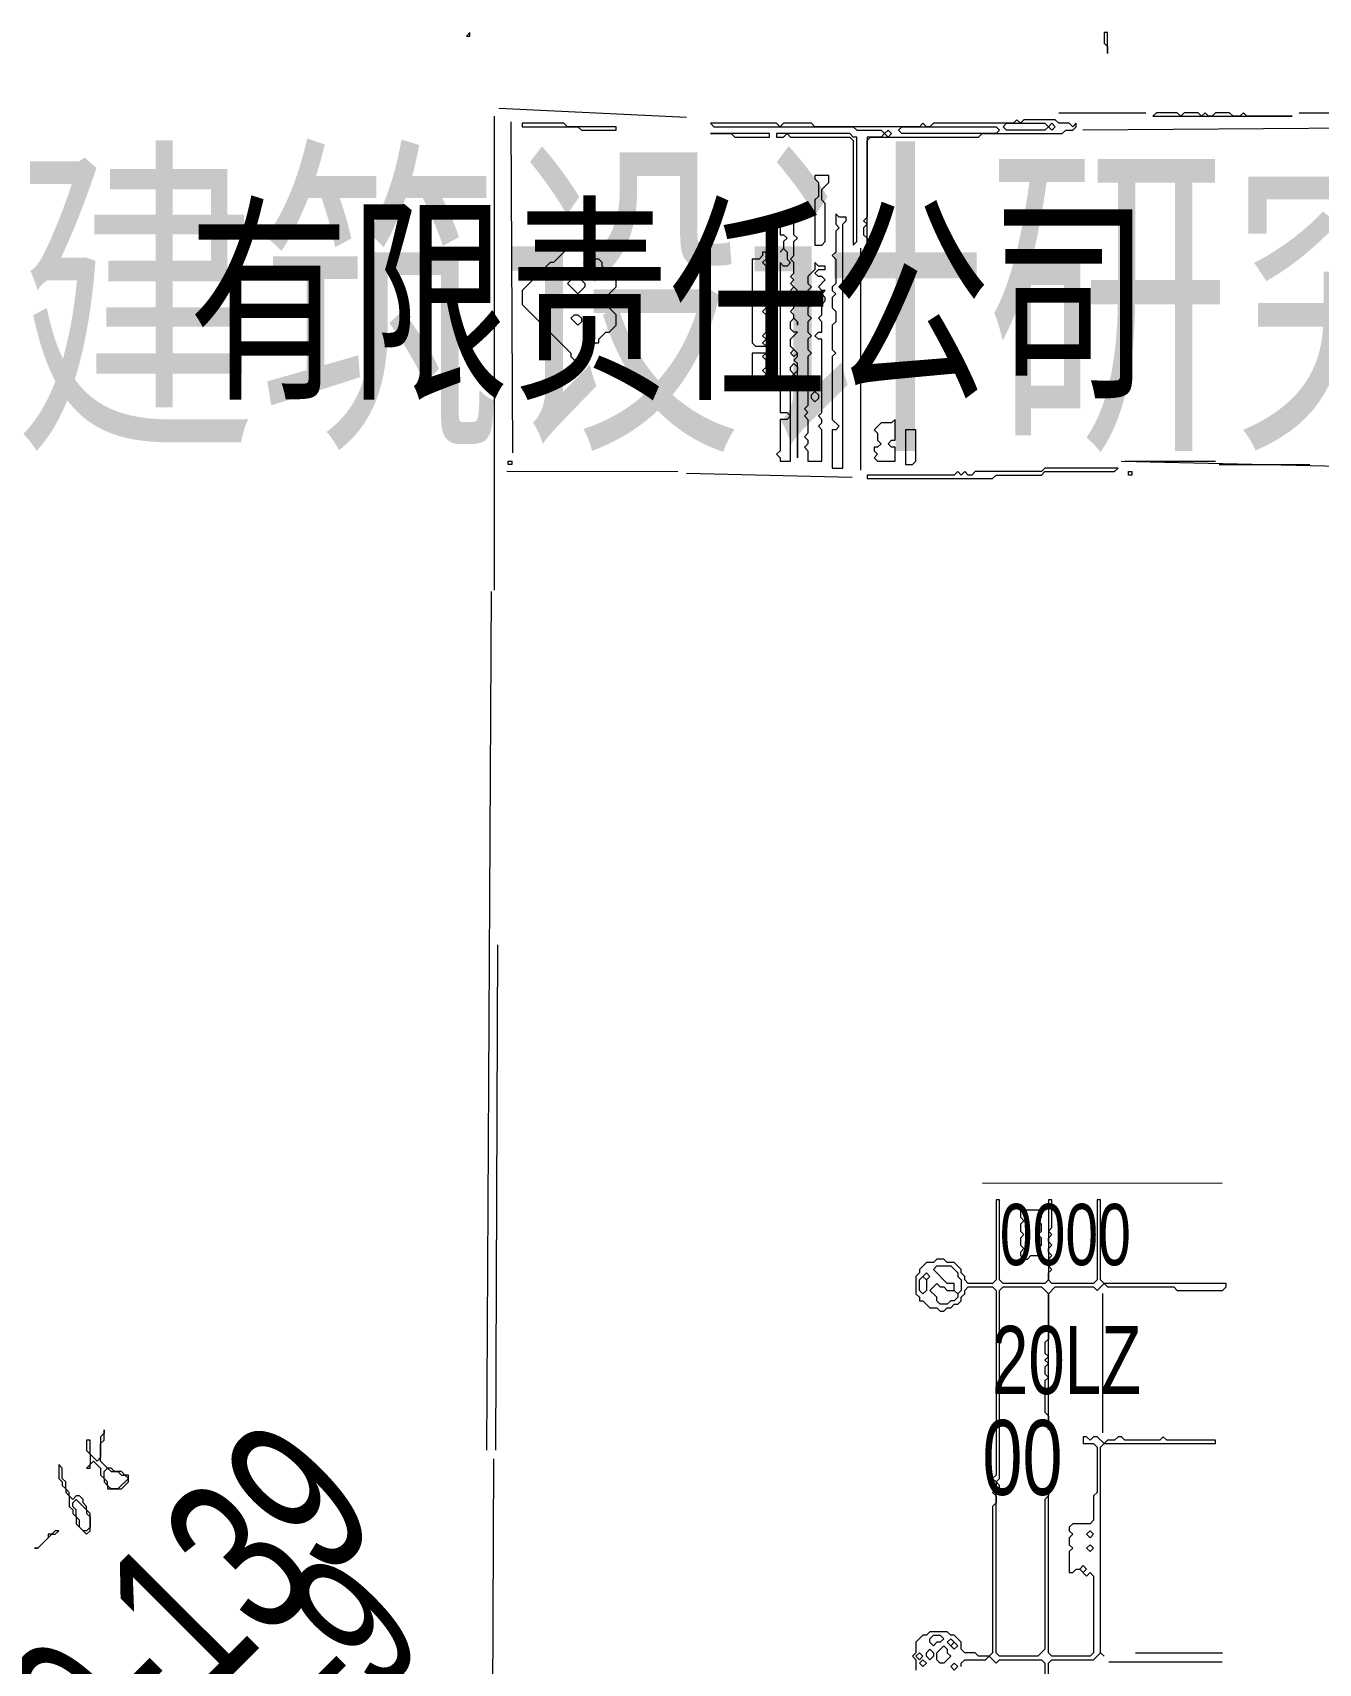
# Model space of a CAD drawing. Extents: x -542 to 1972, y 10 to 1392.
# Drawn here: x 380.5 to 749.5, y 923.9 to 1392 of the extents above; entities that cross this region are included whole.
import ezdxf

# ---------------------------------------------------------------- set-up
doc = ezdxf.new("R2010")
doc.units = 0
for name, color, linetype, lineweight in [('OCR_TEXT', 6, 'Continuous', 0), ('TRACE_CURVE', 6, 'Continuous', 0), ('TRACE_STRAIGHT', 5, 'Continuous', 0), ('TRACE_TEXT_SYMBOL', 6, 'Continuous', 0)]:
    doc.layers.add(name, color=color, linetype=linetype, lineweight=lineweight)
doc.styles.add('wqy-unicode', font='wqy-unicode.lff')

msp = doc.modelspace()

# ---------------------------------------------------------------- linework, layer by layer
at = {"layer": 'TRACE_CURVE', "color": 6}
for points in [[(598, 1340), (597, 1339), (595, 1339), (595, 1334), (596, 1334), (597, 1333), (596, 1332), (596, 1330), (595, 1329), (596, 1330), (597, 1329), (597, 1327), (598, 1326), (597, 1325), (596, 1325), (595, 1326), (595, 1283), (597, 1283), (598, 1282), (597, 1281), (595, 1281), (595, 1272), (594, 1271), (595, 1270), (595, 1269), (598, 1269), (598, 1293), (599, 1294), (600, 1293), (600, 1270), (600, 1297), (599, 1298), (600, 1299), (600, 1300), (598, 1302), (598, 1304), (600, 1306), (599, 1306), (598, 1307), (598, 1309), (599, 1310), (600, 1309), (600, 1308), (600, 1309), (599, 1310), (599, 1311), (598, 1312), (599, 1313), (599, 1314), (598, 1315), (599, 1316), (599, 1317), (600, 1318), (598, 1320), (599, 1321), (598, 1322), (599, 1323), (599, 1326), (598, 1327), (599, 1328), (599, 1332), (600, 1333), (599, 1334), (599, 1340)], [(611, 1340), (611, 1337), (612, 1336), (611, 1335), (611, 1329), (610, 1328), (611, 1327), (611, 1320), (610, 1319), (610, 1318), (611, 1317), (610, 1316), (610, 1313), (611, 1312), (611, 1309), (610, 1308), (610, 1301), (611, 1300), (610, 1299), (610, 1281), (612, 1279), (611, 1278), (610, 1278), (610, 1267), (613, 1267), (613, 1337), (614, 1338), (614, 1339), (612, 1339)], [(598, 1318), (599, 1319), (600, 1318), (599, 1317)], [(598, 1300), (599, 1301), (600, 1300), (599, 1299)], [(598, 1296), (599, 1297), (600, 1296), (600, 1295), (599, 1294), (598, 1295)], [(635, 1034), (636, 1035), (637, 1034), (637, 1031), (636, 1030), (635, 1031)], [(636, 1035), (637, 1036), (638, 1035), (637, 1034)], [(639, 1037), (640, 1038), (644, 1038), (646, 1036), (646, 1035), (647, 1034), (647, 1031), (646, 1030), (645, 1031), (645, 1033), (643, 1033)], [(640, 1033), (641, 1032), (642, 1032), (643, 1031), (645, 1031), (646, 1030), (646, 1029), (645, 1028), (644, 1028), (643, 1027), (641, 1027), (640, 1028), (640, 1029), (638, 1031)], [(683, 961), (684, 962), (685, 961), (684, 960)], [(683, 957), (684, 958), (685, 957), (684, 956)], [(681, 951), (682, 952), (683, 951), (682, 950)], [(638, 931), (639, 932), (641, 932), (642, 931), (641, 930), (640, 930), (639, 929), (638, 930)], [(634, 926), (635, 927), (636, 926), (635, 925)], [(637, 927), (638, 928), (639, 927), (639, 926), (638, 925), (637, 926)], [(642, 929), (643, 928), (643, 927), (644, 926), (642, 924), (641, 924), (640, 925), (640, 927)], [(643, 930), (644, 931), (645, 930), (644, 929)], [(644, 929), (645, 930), (646, 929), (645, 928)], [(635, 924), (636, 925), (637, 924), (636, 923)], [(644, 923), (645, 924), (646, 923), (645, 922)]]:
    msp.add_lwpolyline(points, close=True, dxfattribs=at)
for points in [[(657, 1057), (657, 1034), (656, 1033), (649, 1033), (648, 1034), (648, 1035), (647, 1036), (647, 1037), (645, 1039), (643, 1039), (642, 1040), (640, 1040), (639, 1039), (637, 1039), (635, 1037), (635, 1036), (634, 1035), (634, 1030), (635, 1029), (635, 1028), (636, 1028), (638, 1026), (640, 1026), (641, 1025), (642, 1025), (643, 1026), (644, 1026), (645, 1027), (646, 1027), (647, 1028), (647, 1029), (648, 1030), (648, 1031), (649, 1032), (656, 1032), (657, 1031), (657, 978), (656, 977), (657, 976), (657, 974), (656, 973), (657, 972), (657, 970), (656, 969), (656, 927), (655, 926), (652, 926), (651, 927), (648, 927), (647, 928), (647, 930), (645, 932), (644, 932), (643, 933), (638, 933), (637, 932), (636, 932), (634, 930), (634, 927), (633, 926), (634, 925), (634, 922)], [(672, 1006), (671, 1005), (671, 996), (672, 995), (672, 991), (672, 1030), (674, 1032), (685, 1032), (686, 1031), (688, 1033), (689, 1032), (708, 1032), (709, 1031), (722, 1031), (723, 1032), (723, 1033), (688, 1033), (687, 1034), (687, 1057), (686, 1057), (686, 1034), (685, 1033), (673, 1033), (672, 1034), (672, 1036), (673, 1037), (672, 1038), (672, 1040), (673, 1041), (672, 1042), (672, 1043), (673, 1044), (672, 1045), (672, 1046), (673, 1047), (672, 1048), (673, 1049), (673, 1057), (672, 1057), (672, 1034), (671, 1033), (659, 1033), (658, 1034), (658, 1057), (657, 1057)], [(705, 989), (704, 988), (694, 988), (693, 989), (692, 989), (691, 988), (689, 988), (688, 987), (686, 989), (685, 989), (684, 988), (683, 989), (682, 989), (682, 987), (685, 987), (686, 986), (686, 973), (685, 972), (685, 965), (684, 964), (679, 964), (678, 963), (678, 962), (679, 961), (678, 960), (678, 958), (679, 957), (678, 956), (678, 950), (679, 950), (680, 951), (681, 951), (683, 949), (684, 950), (685, 949), (685, 927), (684, 926), (673, 926), (672, 927), (672, 974), (672, 972), (671, 971), (671, 928), (669, 926), (658, 926), (657, 927), (657, 973), (658, 974), (658, 975), (657, 976), (658, 977), (658, 1031), (659, 1032), (670, 1032), (672, 1030), (672, 1017), (671, 1016), (671, 1013), (672, 1012), (671, 1011), (672, 1010), (671, 1009), (671, 1007), (672, 1006)], [(672, 836), (672, 924), (673, 925), (685, 925), (687, 927), (688, 926), (687, 927), (687, 986), (688, 987), (720, 987), (720, 988), (706, 988), (705, 989)], [(647, 923), (647, 924), (648, 925), (654, 925), (655, 926), (657, 924), (658, 925), (670, 925), (671, 924), (671, 893)]]:
    msp.add_lwpolyline(points, dxfattribs=at)
at = {"layer": 'TRACE_STRAIGHT', "color": 5}
for p, q in [((513, 1368), (513, 1232)), ((514.33, 1370.36), (568.13, 1367.72)), ((675, 1369), (700, 1369)), ((744, 1369), (788, 1369)), ((517.74, 1366.38), (518.18, 1271.37)), ((681.89, 1364.09), (781.89, 1364.89)), ((618.12, 1330.12), (618.14, 1266.37)), ((692.91, 1269.03), (839.35, 1265.5)), ((694, 1269), (720, 1269)), ((516.61, 1266.13), (565.63, 1266.06)), ((568.13, 1265.54), (615.67, 1264.43)), ((721, 1268), (747, 1268)), ((510.9, 985.12), (512.23, 1231.63)), ((513.48, 985.12), (514, 1130.13)), ((653.12, 1061.88), (721.87, 1061.77)), ((687.65, 990.12), (687.65, 1030.13)), ((512.58, 902.36), (512.82, 982.63)), ((697, 927), (722, 927)), ((689.37, 924.35), (721.88, 924.34))]:
    msp.add_line(p, q, dxfattribs=at)
at = {"layer": 'TRACE_TEXT_SYMBOL', "color": 6}
for points in [[(506, 1392), (505, 1391), (506, 1391)], [(688, 1392), (688, 1389), (689, 1388), (689, 1386), (689, 1392)], [(663, 1367), (662, 1366), (639, 1366), (638, 1365), (637, 1365), (636, 1366), (635, 1365), (605, 1365), (604, 1366), (596, 1366), (595, 1365), (594, 1366), (575, 1366), (576, 1365), (616, 1365), (617, 1364), (624, 1364), (625, 1363), (624, 1362), (620, 1362), (620, 1339), (619, 1338), (620, 1337), (619, 1336), (619, 1334), (620, 1333), (620, 1331), (620, 1361), (621, 1362), (652, 1362), (653, 1363), (676, 1363), (677, 1364), (679, 1364), (680, 1365), (680, 1366), (679, 1365), (678, 1366), (675, 1366), (674, 1367), (665, 1367), (664, 1366)], [(703, 1369), (702, 1368), (742, 1368), (729, 1368), (728, 1369), (727, 1368), (725, 1368), (724, 1369), (720, 1369), (719, 1368), (718, 1368), (717, 1369), (716, 1368), (715, 1369), (711, 1369), (710, 1368), (709, 1369)], [(521, 1366), (521, 1365), (537, 1365), (538, 1364), (548, 1364), (548, 1365), (534, 1365), (533, 1366)], [(575, 1363), (581, 1363), (582, 1362), (592, 1362), (592, 1363)], [(594, 1363), (594, 1362), (596, 1362), (597, 1363), (598, 1362), (615, 1362), (616, 1361), (616, 1331), (617, 1332), (617, 1362), (616, 1362), (615, 1363)], [(625, 1363), (626, 1364), (627, 1363), (626, 1362)], [(629, 1364), (630, 1365), (657, 1365), (658, 1364), (657, 1363), (630, 1363)], [(659, 1365), (660, 1366), (671, 1366), (672, 1365), (671, 1364), (660, 1364)], [(672, 1365), (673, 1366), (674, 1365), (673, 1364)], [(605, 1351), (605, 1350), (606, 1349), (606, 1345), (605, 1344), (605, 1331), (607, 1331), (608, 1332), (608, 1343), (607, 1344), (607, 1347), (609, 1349), (609, 1351)], [(536, 1332), (530, 1326), (529, 1326), (521, 1318), (521, 1314), (535, 1300), (535, 1299), (536, 1298), (537, 1298), (542, 1303), (543, 1303), (543, 1304), (545, 1306), (546, 1306), (548, 1308), (548, 1311), (544, 1315), (548, 1319), (548, 1321), (544, 1325), (544, 1326), (543, 1327), (542, 1327), (541, 1328), (541, 1329), (538, 1332)], [(590, 1329), (590, 1328), (589, 1327), (587, 1327), (587, 1303), (588, 1302), (591, 1302), (590, 1303), (591, 1304), (590, 1305), (591, 1306), (591, 1311), (590, 1312), (591, 1313), (591, 1325), (590, 1326), (591, 1327), (591, 1329)], [(605, 1326), (605, 1324), (603, 1322), (603, 1320), (604, 1319), (603, 1318), (603, 1315), (604, 1314), (603, 1313), (603, 1311), (604, 1310), (603, 1309), (603, 1306), (604, 1305), (603, 1304), (603, 1301), (604, 1300), (603, 1299), (603, 1285), (602, 1284), (603, 1283), (602, 1282), (603, 1281), (603, 1277), (602, 1276), (603, 1275), (603, 1274), (602, 1273), (603, 1272), (603, 1269), (607, 1269), (607, 1278), (606, 1279), (607, 1280), (607, 1281), (606, 1282), (607, 1283), (607, 1304), (606, 1304), (605, 1305), (606, 1306), (607, 1306), (607, 1309), (606, 1310), (607, 1311), (607, 1314), (608, 1315), (608, 1316), (607, 1317), (608, 1318), (607, 1318), (606, 1319), (608, 1321), (607, 1322), (606, 1322), (605, 1323), (606, 1324), (608, 1324), (608, 1325), (606, 1325)], [(536, 1322), (537, 1322), (539, 1320), (539, 1319), (537, 1317), (534, 1320)], [(535, 1310), (536, 1311), (537, 1311), (538, 1310), (538, 1309), (537, 1308)], [(587, 1300), (587, 1293), (590, 1293), (591, 1294), (590, 1295), (591, 1296), (591, 1298), (590, 1299), (591, 1300)], [(604, 1291), (605, 1292), (606, 1291), (605, 1290)], [(604, 1288), (605, 1289), (606, 1288), (606, 1287), (605, 1286), (604, 1287)], [(628, 1281), (627, 1280), (624, 1280), (622, 1278), (623, 1277), (623, 1275), (624, 1274), (623, 1273), (622, 1273), (622, 1272), (623, 1271), (622, 1270), (623, 1269), (628, 1269), (628, 1273), (627, 1273), (626, 1274), (627, 1275), (628, 1275)], [(631, 1278), (631, 1268), (633, 1268), (634, 1269), (634, 1278)], [(517, 1269), (518, 1269), (518, 1268), (517, 1268)], [(671, 1267), (670, 1266), (651, 1266), (650, 1265), (649, 1265), (648, 1266), (647, 1265), (646, 1266), (645, 1265), (620, 1265), (620, 1264), (656, 1264), (657, 1265), (670, 1265), (671, 1266), (691, 1266), (692, 1267)], [(695, 1266), (696, 1266), (696, 1265), (695, 1265)], [(664, 1054), (664, 1052), (665, 1051), (664, 1050), (664, 1048), (665, 1047), (664, 1046), (664, 1044), (665, 1043), (664, 1042), (664, 1041), (665, 1040), (666, 1040), (667, 1041), (670, 1041), (670, 1042), (669, 1043), (670, 1044), (670, 1046), (669, 1047), (670, 1048), (670, 1050), (669, 1051), (670, 1052), (670, 1054)], [(401, 991), (401, 990), (400, 989), (400, 983), (399, 982), (397, 984), (397, 988), (396, 988), (396, 985), (397, 984), (397, 981), (396, 980), (397, 980), (397, 981), (398, 982), (400, 980), (400, 978), (401, 977), (401, 976), (402, 975), (402, 974), (406, 974), (408, 976), (408, 978), (407, 978), (406, 979), (404, 979), (403, 980), (402, 980), (400, 982), (400, 987), (401, 988)], [(388, 981), (388, 977), (389, 976), (389, 975), (390, 974), (390, 973), (391, 972), (391, 969), (392, 968), (392, 967), (393, 966), (393, 964), (396, 961), (397, 962), (397, 967), (396, 968), (396, 969), (395, 970), (395, 971), (394, 972), (393, 972), (392, 971), (391, 972), (391, 973), (390, 974), (390, 976), (389, 977), (389, 980)], [(401, 979), (402, 980), (403, 979), (405, 979), (406, 978), (407, 978), (408, 977), (405, 974), (403, 974), (402, 975), (402, 976), (401, 977)], [(392, 970), (393, 971), (396, 968), (396, 967), (397, 966), (397, 963), (396, 962), (395, 962), (394, 963), (394, 965), (393, 966), (393, 968), (392, 969)], [(387, 962), (386, 961), (385, 961), (385, 960), (382, 957), (381, 957), (382, 957), (386, 961), (387, 961), (388, 962)]]:
    msp.add_lwpolyline(points, close=True, dxfattribs=at)

# ---------------------------------------------------------------- texts
at = {"layer": 'OCR_TEXT', "color": 6, "style": 'wqy-unicode', "width": 0.72}
for s, height, p in [('无锡市建筑设计研究院', 71.032, (165.96, 1279.71)), ('有限责任公司', 46.834, (425.29, 1291.66)), ('0000', 17.57, (658.07, 1038.23)), ('20LZ', 19.523, (655.8, 1001.26)), ('00', 21.475, (653.08, 972.29))]:
    msp.add_text(s, height=height, dxfattribs=at).set_placement(p)
for s, height, p in [('129-139', 45.605, (367.62, 850.48)), ('911—9', 40.077, (406.67, 841.43))]:
    msp.add_text(s, height=height, rotation=45, dxfattribs=at).set_placement(p)

doc.saveas('drawing.dxf')
